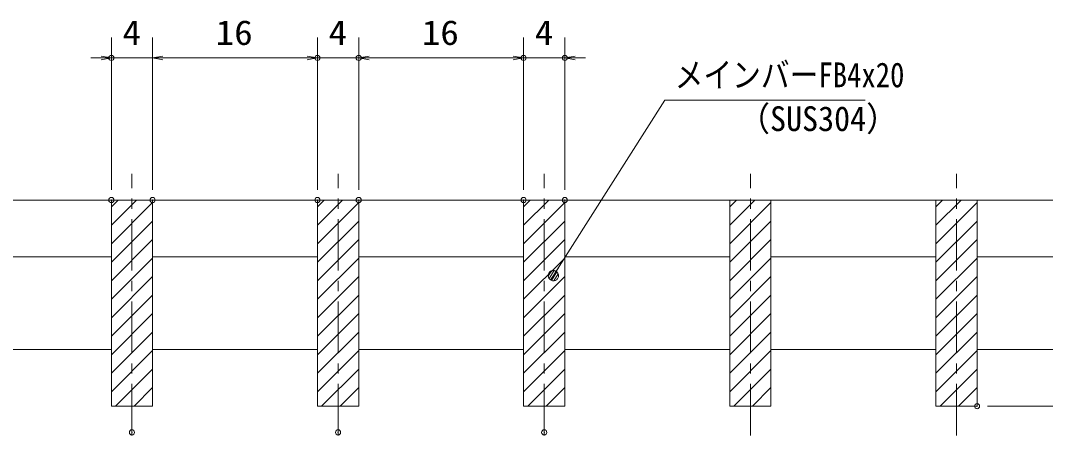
# Model space of a CAD drawing. Units: millimetres, scale not verified. Extents: x -1050 to 1050, y -742 to 742.
# Drawn here: x -155.6 to 341.7, y -378.1 to -176.8 of the extents above; entities that cross this region are included whole.
import ezdxf
from ezdxf.enums import TextEntityAlignment as Align

# ---------------------------------------------------------------- set-up
doc = ezdxf.new("R2010")
doc.units = ezdxf.units.MM
doc.header["$LTSCALE"] = 5
doc.header["$PDMODE"] = 32
doc.header["$PDSIZE"] = 2.5
doc.linetypes.add('CHAIN1', pattern=[8, 5, -1, 1, -1])
for name, color, linetype, lineweight in [('0-1_寸法注釈', 2, 'Continuous', 9), ('0-2_蓋', 5, 'Continuous', 9), ('0-3_0', 5, 'Continuous', 9), ('0-4_DEFPOINTS', 134, 'Continuous', 9), ('0-5_中心線', 6, 'CHAIN1', 9), ('0-7_ハッチング', 4, 'Continuous', 9)]:
    doc.layers.add(name, color=color, linetype=linetype, lineweight=lineweight)
doc.styles.add('ＭＳ ゴシック', font='')
doc.styles.get('ＭＳ ゴシック').set_extended_font_data('MS Gothic')

# ---------------------------------------------------------------- blocks, each defined once
blk = doc.blocks.new('_OPEN')
at = {"layer": '0-3_0', "color": 2}
blk.add_line((0, 0), (-5, 0), dxfattribs=at)
blk.add_lwpolyline([(-5, 0.833), (0, 0), (-5, -0.833)], dxfattribs=at)
blk = doc.blocks.new('_Dot')
at = {"layer": '0-3_0'}
for p, q in [((-2.5, 0), (-5, 0)), ((2.445, 0.5), (-2.445, 0.5)), ((1.997, 1.5), (-1.997, 1.5)), ((2.289, -0.995), (-2.289, -0.995)), ((1.499, -1.995), (-1.499, -1.995))]:
    blk.add_line(p, q, dxfattribs=at)
for points in [[(2.5, 0), (2.48, 0.313), (2.421, 0.622), (2.324, 0.92), (2.191, 1.204), (2.023, 1.469), (1.822, 1.711), (1.594, 1.926), (1.34, 2.111), (1.064, 2.262), (0.773, 2.378), (0.468, 2.456), (0.157, 2.495), (-0.157, 2.495), (-0.468, 2.456), (-0.773, 2.378), (-1.064, 2.262), (-1.34, 2.111), (-1.594, 1.926), (-1.822, 1.711), (-2.023, 1.469), (-2.191, 1.204), (-2.324, 0.92), (-2.421, 0.622), (-2.48, 0.313), (-2.5, 0), (0, 0)], [(-2.5, 0), (-2.48, -0.313), (-2.421, -0.622), (-2.324, -0.92), (-2.191, -1.204), (-2.023, -1.469), (-1.822, -1.711), (-1.594, -1.926), (-1.34, -2.111), (-1.064, -2.262), (-0.773, -2.378), (-0.468, -2.456), (-0.157, -2.495), (0.157, -2.495), (0.468, -2.456), (0.773, -2.378), (1.064, -2.262), (1.34, -2.111), (1.594, -1.926), (1.822, -1.711), (2.023, -1.469), (2.191, -1.204), (2.324, -0.92), (2.421, -0.622), (2.48, -0.313), (2.5, 0), (0, 0)]]:
    blk.add_lwpolyline(points, close=True, dxfattribs=at)

msp = doc.modelspace()

# ---------------------------------------------------------------- linework, layer by layer
at = {"layer": '0-1_寸法注釈'}
for p, q in [((-111.5, -258.884), (-111.5, -184.975)), ((-91.5, -258.884), (-91.5, -184.975)), ((-91.5, -258.884), (-91.5, -184.975)), ((-11.5, -258.884), (-11.5, -184.975)), ((-11.5, -258.884), (-11.5, -184.975)), ((8.5, -258.884), (8.5, -184.975)), ((8.5, -258.884), (8.5, -184.975)), ((88.5, -258.884), (88.5, -184.975)), ((88.5, -258.884), (88.5, -184.975)), ((108.5, -258.884), (108.5, -184.975)), ((-116.5, -194.975), (-121.5, -194.975)), ((-91.5, -194.975), (-111.5, -194.975)), ((-86.5, -194.975), (-16.5, -194.975)), ((-86.5, -194.975), (-81.5, -194.975)), ((-16.5, -194.975), (-21.5, -194.975)), ((-11.5, -194.975), (8.5, -194.975)), ((13.5, -194.975), (18.5, -194.975)), ((13.5, -194.975), (83.5, -194.975)), ((83.5, -194.975), (78.5, -194.975)), ((88.5, -194.975), (108.5, -194.975)), ((113.5, -194.975), (118.5, -194.975)), ((313.5, -363.884), (443.665, -363.884))]:
    msp.add_line(p, q, dxfattribs=at)
msp.add_lwpolyline([(254.186, -215.492), (156.996, -215.492), (103.485, -299.742)], dxfattribs=at)
at = {"layer": '0-2_蓋'}
for p, q in [((-386.5, -263.884), (383.5, -263.884)), ((-111.5, -263.884), (-111.5, -363.884)), ((-111.5, -263.884), (-91.5, -263.884)), ((-91.5, -363.884), (-91.5, -263.884)), ((-11.5, -263.884), (8.5, -263.884)), ((-11.5, -263.884), (-11.5, -363.884)), ((88.5, -263.884), (88.5, -363.884)), ((88.5, -263.884), (108.5, -263.884)), ((108.5, -363.884), (108.5, -263.884)), ((188.5, -263.884), (208.5, -263.884)), ((188.5, -263.884), (188.5, -363.884)), ((288.5, -263.884), (308.5, -263.884)), ((288.5, -263.884), (288.5, -363.884)), ((308.5, -363.884), (308.5, -263.884)), ((-191.5, -291.384), (-111.5, -291.384)), ((-91.5, -291.384), (-11.5, -291.384)), ((8.5, -291.384), (88.5, -291.384)), ((108.5, -291.384), (188.5, -291.384)), ((208.5, -291.384), (288.5, -291.384)), ((308.5, -291.384), (383.5, -291.384)), ((-191.5, -336.384), (-111.5, -336.384)), ((-91.5, -336.384), (-11.5, -336.384)), ((8.5, -336.384), (88.5, -336.384)), ((108.5, -336.384), (188.5, -336.384)), ((208.5, -336.384), (288.5, -336.384)), ((308.5, -336.384), (379.289, -336.384)), ((-111.5, -363.884), (-91.5, -363.884)), ((88.5, -363.884), (108.5, -363.884)), ((288.5, -363.884), (308.5, -363.884))]:
    msp.add_line(p, q, dxfattribs=at)
for points in [[(-11.5, -363.884), (8.5, -363.884), (8.5, -263.884)], [(188.5, -363.884), (208.5, -363.884), (208.5, -263.884)]]:
    msp.add_lwpolyline(points, dxfattribs=at)
at = {"layer": '0-4_DEFPOINTS'}
for p in [(-111.5, -194.975), (-11.5, -194.975), (8.5, -194.975), (88.5, -194.975), (108.5, -194.975), (-111.5, -263.884), (-91.5, -263.884), (-11.5, -263.884), (8.5, -263.884), (88.5, -263.884), (108.5, -263.884), (308.5, -363.884), (-101.5, -376.585), (-1.5, -376.585), (98.5, -376.585)]:
    msp.add_point(p, dxfattribs=at)
at = {"layer": '0-5_中心線'}
for p, q in [((-101.5, -378.111), (-101.5, -251.182)), ((-1.5, -378.111), (-1.5, -251.182)), ((98.5, -378.111), (98.5, -251.182)), ((198.5, -378.111), (198.5, -251.182)), ((298.5, -378.111), (298.5, -251.182))]:
    msp.add_line(p, q, dxfattribs=at)
at = {"layer": '0-7_ハッチング'}
for p, q in [((-111.5, -267.124), (-108.259, -263.884)), ((-111.5, -276.105), (-99.279, -263.884)), ((-111.5, -285.085), (-91.5, -265.085)), ((-11.5, -267.124), (-8.259, -263.884)), ((-11.5, -276.105), (0.721, -263.884)), ((-11.5, -285.085), (8.5, -265.085)), ((88.5, -267.124), (91.741, -263.884)), ((88.5, -276.105), (100.721, -263.884)), ((88.5, -285.085), (108.5, -265.085)), ((188.5, -267.124), (191.741, -263.884)), ((188.5, -276.105), (200.721, -263.884)), ((188.5, -285.085), (208.5, -265.085)), ((288.5, -267.124), (291.741, -263.884)), ((288.5, -276.105), (300.721, -263.884)), ((288.5, -285.085), (308.5, -265.085)), ((-111.5, -294.065), (-91.5, -274.065)), ((-11.5, -294.065), (8.5, -274.065)), ((88.5, -294.065), (108.5, -274.065)), ((188.5, -294.065), (208.5, -274.065)), ((288.5, -294.065), (308.5, -274.065)), ((-111.5, -303.045), (-91.5, -283.045)), ((-11.5, -303.045), (8.5, -283.045)), ((88.5, -303.045), (108.5, -283.045)), ((188.5, -303.045), (208.5, -283.045)), ((288.5, -303.045), (308.5, -283.045)), ((-111.5, -312.026), (-91.5, -292.026)), ((-11.5, -312.026), (8.5, -292.026)), ((88.5, -312.026), (108.5, -292.026)), ((188.5, -312.026), (208.5, -292.026)), ((288.5, -312.026), (308.5, -292.026)), ((-111.5, -321.006), (-91.5, -301.006)), ((-11.5, -321.006), (8.5, -301.006)), ((88.5, -321.006), (108.5, -301.006)), ((188.5, -321.006), (208.5, -301.006)), ((288.5, -321.006), (308.5, -301.006)), ((-111.5, -329.986), (-91.5, -309.986)), ((-11.5, -329.986), (8.5, -309.986)), ((88.5, -329.986), (108.5, -309.986)), ((188.5, -329.986), (208.5, -309.986)), ((288.5, -329.986), (308.5, -309.986)), ((-111.5, -338.966), (-91.5, -318.966)), ((-11.5, -338.966), (8.5, -318.966)), ((88.5, -338.966), (108.5, -318.966)), ((188.5, -338.966), (208.5, -318.966)), ((288.5, -338.966), (308.5, -318.966)), ((-111.5, -347.947), (-91.5, -327.947)), ((-11.5, -347.947), (8.5, -327.947)), ((88.5, -347.947), (108.5, -327.947)), ((188.5, -347.947), (208.5, -327.947)), ((288.5, -347.947), (308.5, -327.947)), ((-111.5, -356.927), (-91.5, -336.927)), ((-11.5, -356.927), (8.5, -336.927)), ((88.5, -356.927), (108.5, -336.927)), ((188.5, -356.927), (208.5, -336.927)), ((288.5, -356.927), (308.5, -336.927)), ((-109.476, -363.884), (-91.5, -345.907)), ((-9.476, -363.884), (8.5, -345.907)), ((90.524, -363.884), (108.5, -345.907)), ((190.524, -363.884), (208.5, -345.907)), ((290.524, -363.884), (308.5, -345.907)), ((-100.496, -363.884), (-91.5, -354.887)), ((-0.496, -363.884), (8.5, -354.887)), ((99.504, -363.884), (108.5, -354.887)), ((199.504, -363.884), (208.5, -354.887)), ((299.504, -363.884), (308.5, -354.887)), ((-91.516, -363.884), (-91.5, -363.868)), ((8.484, -363.884), (8.5, -363.868)), ((108.484, -363.884), (108.5, -363.868)), ((208.484, -363.884), (208.5, -363.868)), ((308.484, -363.884), (308.5, -363.868))]:
    msp.add_line(p, q, dxfattribs=at)
for points in [[(-91.5, -263.884), (-111.5, -263.884), (-111.5, -363.884), (-91.5, -363.884)], [(8.5, -263.884), (-11.5, -263.884), (-11.5, -363.884), (8.5, -363.884)], [(108.5, -263.884), (88.5, -263.884), (88.5, -363.884), (108.5, -363.884)], [(208.5, -263.884), (188.5, -263.884), (188.5, -363.884), (208.5, -363.884)], [(308.5, -263.884), (288.5, -263.884), (288.5, -363.884), (308.5, -363.884)]]:
    msp.add_lwpolyline(points, close=True, dxfattribs=at)

# ---------------------------------------------------------------- block references
at = {"layer": '0-1_寸法注釈'}
for p in [(-111.5, -194.975), (-11.5, -194.975), (-11.5, -194.975), (88.5, -194.975), (88.5, -194.975)]:
    msp.add_blockref('_OPEN', p, dxfattribs=at)
for name, p, rotation in [('_OPEN', (-91.5, -194.975), 180), ('_OPEN', (-91.5, -194.975), 180), ('_OPEN', (8.5, -194.975), 180), ('_OPEN', (8.5, -194.975), 180), ('_OPEN', (108.5, -194.975), 180), ('_Dot', (102.941, -300.581), 237.09638)]:
    msp.add_blockref(name, p, dxfattribs=dict(at, rotation=rotation))

# ---------------------------------------------------------------- texts
at = {"layer": '0-1_寸法注釈', "color": 7, "style": 'ＭＳ ゴシック'}
for s, height, width, p in [('4', 12.02, 1.1, (-106.085, -192.288)), ('16', 12.02, 1.1, (-60.888, -192.288)), ('4', 12.02, 1.1, (-6.085, -192.288)), ('16', 12.02, 1.1, (39.112, -192.288)), ('4', 12.02, 1.1, (93.915, -192.288)), ('メインバーFB4x20', 12.03, 0.85, (161.773, -212.805)), ('（SUS304）', 12.02, 0.95, (192.482, -234.049))]:
    msp.add_text(s, height=height, dxfattribs=dict(at, width=width)).set_placement(p, align=Align.BOTTOM_LEFT)

doc.saveas('drawing.dxf')
